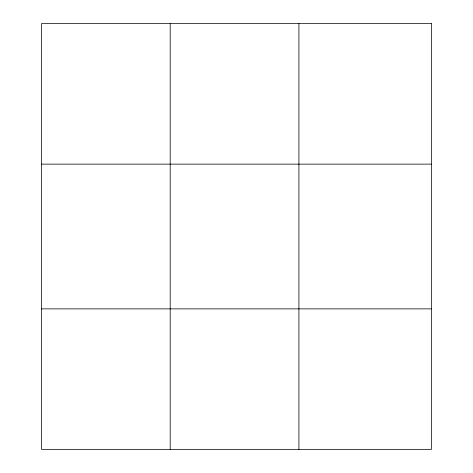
<?xml version="1.0" encoding="UTF-8"?>
<svg xmlns="http://www.w3.org/2000/svg" width="473" height="473" viewBox="0 0 473 473"><rect width="100%" height="100%" fill="white"/><g stroke="black" fill="none" stroke-linecap="round" stroke-linejoin="round"><path stroke-width="0.71" d="M298.906 449.35L298.906 23.65M41.482 164.131L431.518 164.131M41.482 308.869L431.518 308.869M170.191 23.65L170.191 449.35M431.518 23.65L431.518 449.35L41.482 449.35L41.482 23.65L431.518 23.65"/></g></svg>
